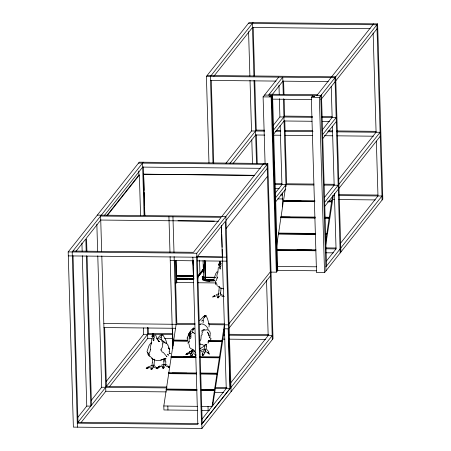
<?xml version="1.0" encoding="UTF-8"?>
<svg xmlns="http://www.w3.org/2000/svg" width="451" height="451" viewBox="0 0 451 451"><rect width="100%" height="100%" fill="white"/><g stroke="black" fill="none" stroke-linecap="round" stroke-linejoin="round"><path stroke-width="0.68" d="M153.03 335.138L153.041 334.383L153.284 335.55M219.614 263.469L219.631 262.713L219.874 263.88M169.52 351.684L169.559 349.519L169.001 348.307M220.105 263.068L219.975 261.913L219.558 262.364M153.064 334.016L153.227 333.52L153.487 334.022M219.654 262.347L219.975 261.913M161.559 336.976L161.469 339.034M189.149 337.686L189.127 341.497M209.901 337.365L210.16 335.24M219.519 266.806C219.648 270.048 220.917 269.76 220.409 266.902L219.62 266.902M165.731 363.455L165.838 361.493M152.934 335.347L153.227 335.127M219.524 263.677L219.817 263.457M190.356 332.658L190.153 331.959L189.899 333.03M151.964 365.941L152.342 362.412M218.549 294.272L218.932 290.743M189.42 334.619L189.206 334.349M168.009 354.125L167.964 354.717L168.364 354.678M204.134 316.213L205.064 315.345L205.002 316.219L205.543 316.292L205.989 315.469L207.55 318.874L209.157 324.455M169.356 349.666L169.418 348.803M165.494 361.302L165.726 358.207L166.036 358.376L165.714 358.573M152.382 362.221L152.686 358.212M218.972 290.551L219.276 286.543L219.242 286.864M151.31 343.741L151.745 338.853M217.895 272.071L218.329 267.189M163.747 363.438L164.203 358.855L164.53 358.697M154.507 359.859L154.033 364.549M221.097 288.195L220.624 292.879M210.149 334.603L210.29 333.165L209.709 331.299L208.232 330.104L207.003 329.658L205.842 330.138L203.694 329.427L201.332 331.169M206.242 348.217L206.53 345.754M152.878 336.04L152.788 336.863M219.462 264.376L219.372 265.194M163.91 361.476L164.203 358.855M204.269 348.296L204.517 346.058M208.988 327.037L209.241 324.765M153.954 364.493L153.78 365.998L153.515 365.8M220.37 294.328L220.545 292.829M206.011 346.261L206.254 344.299M192.227 352.152L192.335 351.374M204.45 350.218L204.551 349.435M192.289 349.531L192.087 351.306L190.942 354.193L191.855 352.034L189.95 356.391L190.367 357.598M203.44 320.311L203.063 323.012M189.132 333.695L189.245 333.024M196.98 390.295L166.233 389.974L166.165 389.67L166.261 389.033L197.008 389.348M196.647 373.941L168.697 373.653L168.629 373.343L168.725 372.706L196.675 373M195.616 357.581L171.155 357.327L171.092 357.023L171.188 356.386L195.644 356.64M187.593 341.148L173.618 341.007L173.556 340.697L173.652 340.06L187.627 340.206M197.741 410.314L163.933 409.965L163.814 405.979L176.138 324.32L174.125 256.625M201.169 390.335L214.445 390.476L214.479 389.529L201.202 389.393M200.137 373.975L216.908 374.15L216.942 373.208L200.171 373.033M199.81 357.626L219.372 357.829L219.406 356.882L199.838 356.679M208.559 341.368L221.836 341.503L221.869 340.561L209.292 340.432M224.356 324.821L212.032 406.481L201.09 406.368M276.643 246.302L278.532 233.082L315.565 233.466M278.532 233.082L278.594 233.387L280.996 216.756L315.232 217.111M290.14 217.156L281.058 217.061L283.454 200.436L314.899 200.757M283.521 200.74L285.94 184.696L275.488 197.893M325.583 242.024L326.744 233.579L325.351 233.567M326.744 233.579L326.812 233.889L329.207 217.258L325.019 217.213M325.081 217.517L329.275 217.562L331.671 200.932L328.875 200.904M330.341 201.225L331.739 201.236L332.562 195.768M228.488 328.847L224.474 328.802L212.742 405.584L212.646 402.399M325.825 244.51L333.323 195.401M189.161 336.294L189.313 335.381M164.716 366.578L164.609 367.199L163.206 368.366M152.951 334.732L153.165 333.841L153.622 334.845M153.205 365.547L153.351 367.12L153.949 366.967M165.015 364.312L165.19 365.885L165.72 365.479M219.536 263.063L219.581 262.262L220.082 262.691M189.533 334.715L189.29 334.292M153.03 338.571L153.819 338.571C154.332 341.249 153.109 341.914 152.928 338.475M194.11 328.384L193.473 329.337M217.94 272.122L216.841 275.228L217.23 278.098M190.57 336.576C191.523 336.198 190.638 339.772 189.798 338.273L189.64 337.354M193.141 351.481L193.242 351.081M205.363 349.548L206.073 348.589L208.937 352.107M219.66 263.66L219.862 263.322M205.34 350.337L205.555 350.793L204.342 353.855L202.657 355.67M152.974 334.033L153.385 333.582M152.974 367.819L151.48 369.6M219.558 296.149L218.07 297.931M152.207 336.965L152.59 335.972M153.081 334.659L153.374 333.323L153.752 334.665M219.671 262.989L219.964 261.659L220.342 263.001M189.685 332.776L189.916 332.393L190.192 332.793M152.675 336.666L152.562 337.286C153.267 338.098 154.056 335.149 153.611 334.924M152.9 335.741L153.143 335.065L152.703 335.121M192.481 354.683L191.619 356.611L190.525 357.62M189.24 335.561C188.574 338.989 191.1 333.746 190.547 332.917M152.06 367.108L152.246 366.601M189.048 333.616L187.154 338.002L187.503 339.721M217.996 295.738L218.65 294.131M214.473 277.557L215.679 273.763L217.202 271.626M204.483 317.752L205.058 316.337L205.989 315.469M204.534 316.613L202.764 320.565M204.292 349.373L202.138 354.452L202.499 355.653M208.993 341.446L208.018 343.239M167.659 354.587L167.789 354.289M163.149 366.167L163.854 364.56M214.253 278.368L213.588 279.885L214.09 280.888M201.777 321.242L202.268 320.154M159.987 337.771L160.353 336.959M164.316 342.354C162.529 341.215 163.769 342.005 162.631 342.585L163.014 343.91L162.304 343.797L162.399 347.022L160.906 349.875M190.096 332.443L190.153 331.959L190.232 332.528M199.517 341.757L200.937 339.276L201.208 335.29L202.149 334.721L201.952 332.99C203.429 331.857 202.195 330.019 204.568 330.081M204.636 352.738L205.78 350.326M192.306 355.134L193.445 352.75M162.202 335.414L162.461 334.868L163.02 335.121L164.767 338.239M153.267 333.982L153.374 333.323L153.425 334.067M219.851 262.313L219.964 261.659L220.015 262.397M203.254 266.969L203.288 266.896A2.12 0.462 -1.7 0 1 203.288 266.896M203.159 269.45L200.588 272.725M197.594 277.213L201.93 271.744L202.482 271.564L202.454 270.544L203.164 269.619A2.024 0.44 -1.7 0 0 203.04 269.456M197.848 276.44L203.362 269.275M203.564 276.66L203.531 276.734A2.193 0.479 -1.7 0 0 205.081 277.162L205.397 277.173L205.132 277.455A3.49 0.761 -1.7 0 1 202.245 276.66L203.598 276.621L203.068 260.588M191.816 331.626L192.182 330.882M161.92 335.273L160.855 337.371M193.434 330.104L194.46 328.153L193.699 328.503L193.479 327.832L192.921 328.683M192.611 329.523L193.214 328.384M219.389 264.776L219.152 265.616C220.015 266.338 220.201 263.908 220.409 263.266M219.643 263.17L220.178 262.837M207.798 342.089L208.813 340.635M162.969 366.562L162.507 367.616L163.042 368.36M217.681 277.636L216.875 278.306L216.593 280.144C214.975 281.165 214.766 283.64 216.221 284.908L217.376 284.942M185.868 354.61L186.635 353.449L189.42 352.338M190.001 331.722L191.5 329.67L193.812 328.582M146.163 368.642L146.631 367.948L147.832 367.52M157.974 367.407L158.442 366.708L159.643 366.285M212.754 296.972L213.357 296.194M191.382 333.999L191.872 333.374M151.226 367.796L150.73 368.85L151.322 369.6M217.816 296.132L217.314 297.181L217.906 297.931M150.617 343.296L149.089 345.432L146.998 351.555L147.5 352.558M151.339 343.679L150.251 346.892L150.645 349.767M194.218 351.171L194.528 350.754M153.492 367.125L153.723 366.826M220.077 295.456L220.308 295.157M199.708 320.599L203.767 316.224M208.976 162.941L206.406 76.388L249.042 22.55L377.622 23.88L382.82 199.088L324.551 272.669L316.517 272.59L311.314 97.377L311.929 96.604L314.64 96.452L312.069 96.424L312.735 95.584M68.18 251.912L139.241 162.18L267.815 163.51L273.018 338.718L201.958 428.45L73.378 427.12L68.18 251.912L196.754 253.242L267.815 163.51M253.062 22.589L210.425 76.433L212.99 162.817M143.255 162.219L72.199 251.951L77.397 427.159M213.859 76.23L252.47 27.472L370.209 28.689M76.01 251.269L85.82 238.883L86.192 251.534M100.799 219.97L86.53 237.987L86.925 251.337M104.485 215.307L142.663 167.101L260.402 168.319M106.78 215.561L138.885 175.022L138.767 171.036M107.259 215.567L139.365 175.027L138.885 175.022M144.782 215.696L143.61 174.165L254.341 175.309M265.081 163.724L263.096 96.88L278.735 77.138M268.537 95.127L282.749 77.177L283.267 94.513M272.415 94.36L282.867 81.163L328.289 81.631M270.978 272.116L276.333 272.173L271.136 96.965L271.773 96.153L269.365 96.131L271.919 95.973L272.556 95.167L277.754 270.375L277.117 271.186L271.919 95.973M225.928 163.285L251.523 130.965L250.017 80.25M229.942 163.324L256.253 130.108L254.787 80.808M103.871 323.502L195.007 324.517M233.116 163.454L255.661 134.984L264.771 135.08M272.945 125.756L279.913 116.956L279.372 98.69M170.286 260.498L193.113 260.802M273.481 130.198L284.643 116.104L284.141 99.237M273.599 134.184L284.051 120.981L312.002 121.268M316.754 95.623L330.966 77.679M331.677 76.783L373.603 23.841M221.875 216.407L263.796 163.465M324.551 272.669L319.353 97.461L377.622 23.88M320.892 99.648L335.104 81.704M335.815 80.802L377.03 28.757M175.14 282.952L176.482 282.963L176.82 282.535L176.178 260.768M68.298 255.892L196.873 257.222L225.297 221.328L230.264 388.576L215.065 388.418M226.007 220.432L267.223 168.386M226.244 228.398L267.46 176.352M77.809 417.395L86.761 406.086L82.302 255.706M91.35 400.296L101.684 387.246L97.782 255.835M106.301 381.416L143.61 334.304L143.424 327.978M176.719 279.248L187.915 279.321L176.753 279.208M176.228 275.922L193.378 276.097L193.479 271.677M176.454 275.809L193.609 275.984L193.456 278.645L193.383 276.266L193.806 275.815M193.659 278.65L193.812 275.989M148.17 327.826L148.34 333.447L77.279 423.179L197.82 424.425L192.859 257.183M203.215 266.845L203.283 266.727A2.227 0.485 -1.7 0 0 203.288 266.665M81.141 422.435L105.822 391.271L101.808 255.959M109.57 386.535L147.748 338.323L147.421 327.319M197.837 275.324L197.871 278.098A3.382 0.739 -1.7 0 1 197.769 278.194M197.623 276.469L199.742 273.796M197.814 276.407L202.065 271.034M197.797 277.218L202.313 271.784M197.871 277.929L197.876 277.917A3.36 0.733 -1.7 0 1 197.758 278.025M202.279 276.824L202.273 276.829A3.416 0.744 -1.7 0 0 202.623 277.303L203.88 277.173L203.858 279.569M202.352 279.248L202.347 279.259A3.416 0.744 -1.7 0 0 202.696 279.727L204.19 279.659A2.232 0.485 -1.7 0 0 205.154 279.767L205.476 279.772L205.211 280.054A3.563 0.778 -1.7 0 1 203.226 279.874L202.927 277.393L203.999 277.202L204.072 279.631M214.231 280.319L205.216 280.229A3.49 0.761 -1.7 0 1 202.33 279.434L202.392 279.378M214.986 277.557L205.374 277.455L205.115 260.982M322.132 130.147L332.15 117.497L331.231 86.581M214.343 280.167L205.453 280.054L205.38 277.63L215.212 277.444M222.343 257.126L222.174 249.324M205.453 280.054L205.605 277.348M275.392 192.904L281.926 184.651L280.178 125.84M322.668 134.59L336.164 117.542L321.664 117.39M322.786 138.57L336.283 121.522M275.166 202.431L285.765 189.048M192.43 330.357L193.518 328.988M324.573 197.29L334.157 185.192L332.41 126.381M338.34 179.915L376.083 132.25L373.135 32.946M223.583 329.923L224.474 328.802M324.675 202.285L338.177 185.237L324.376 185.09M338.887 184.335L380.103 132.295L336.835 131.844M270.296 271.919L228.758 323.959M324.793 206.265L338.295 189.217M339.005 188.321L380.221 136.275M229.198 327.945L270.414 275.899M276.333 272.173L276.976 271.367L271.773 96.153M326.468 261.005L336.051 248.907L334.4 193.389M340.229 243.625L377.972 195.965L376.348 141.152M202.014 419.131L226.244 388.531L221.407 225.506M230.861 382.707L268.17 335.589L266.524 280.077M325.853 266.896L381.991 196.005L338.729 195.559M229.627 335.194L272.19 335.634L201.518 424.464L229.942 388.57L228.167 328.841M153.013 334.569L153.582 334.574M219.603 262.905L220.257 262.927M157.489 338.571L159.891 335.702L161.514 334.862L162.067 335.11M199.934 324.596L200.391 324.055M154.603 335.583L154.969 335.256M221.187 263.914L221.559 263.593M168.527 355.63L168.206 355.473M205.447 344.564L203.683 346.447L199.449 349.164M204.094 316.36L205.064 315.345M157.732 368.23L156.976 368.371M219.287 263.452L219.722 263.378M190.175 332.15L190.469 331.981M190.018 337.027C191.337 336.7 191.41 334.681 190.034 334.507M219.953 262.166L220.426 262.319M153.363 333.836L153.836 333.988M204.968 280.669L206.039 280.843A6.111 1.336 -1.7 0 0 209.473 281.159L214.197 280.9M219.631 262.916L220.043 262.922M153.041 334.586L153.453 334.591M152.962 335.454L153.419 335.307M150.854 343.002L151.829 342.433M199.449 324.416C202.832 322.516 207.234 326.022 208.221 329.371M189.741 333.312L190.299 333.261M192.132 350.658L189.403 352.118L192.594 350.427L189.459 352.068M190.192 353.561L192.058 352.558M204.348 348.724L200.447 350.63M189.076 342.698L187.853 343.205L188.264 342.461L188.648 342.828L188.868 341.39L189.2 341.706M189.606 334.242L190.074 334.095M212.849 297L216.999 295.664M146.259 368.67L150.414 367.334M158.07 367.43L162.225 366.094M219.445 264.1L219.862 264.1M152.855 335.764L153.278 335.769M218.572 297.412L217.664 297.401M151.987 369.076L151.079 369.07M163.764 367.841L162.856 367.83M190.249 353.178L185.947 354.689M200.96 351.966L202.471 351.244M206.614 344.598L203.728 345.342L201.879 344.299L200.267 344.395L199.754 342.856M213.842 296.6L213.312 296.448M147.251 368.27L146.727 368.117M159.062 367.029L158.532 366.883M150.938 357.547C154.225 361.071 159.445 361.398 163.487 359.058M160.753 360.146L164.395 358.703M219.462 264.218L218.887 264.822L218.915 265.989M216.114 294.774L219 293.657M152.41 365.327L147.736 367.097M161.334 365.209L164.22 364.087M206.017 280.742L205.278 280.759M206.338 280.764L206.169 279.772M203.322 354.926L202.437 354.807M193.704 350.579L195.565 352.947M189.426 334.743L189.832 334.794M219.947 266.795C221.39 266.738 221.283 264.06 219.834 264.19M150.752 349.869L150.29 349.976L150.003 351.814C148.385 352.834 148.176 355.309 149.631 356.578L150.786 356.606M216.796 283.775L215.234 283.606M189.572 334.467L188.952 335.273L189.296 336.147M157.01 368.687L157.562 368.585M169.429 367.097L168.787 367.131M168.821 367.447L169.373 367.351M161.774 341.373L163.487 341.508L165.387 343.064L166.385 343.048L168.065 345.071L167.823 345.376L168.612 346.385L169.148 348.6M189.64 333.458L189.64 332.889L190.367 333.018M193.862 279.411L193.051 279.462A6.229 1.359 -1.7 0 1 189.961 279.597L187.881 279.366M169.243 353.398L170.422 353.37L169.892 353.454L169.007 351.78M223.476 296.566L221.024 295.704M153.718 359.255L154.704 359.261M248.332 23.446L376.912 24.777L382.11 199.985M207.116 75.492L335.696 76.822L340.894 252.03M206.406 76.388L334.986 77.719L340.184 252.932M210.544 80.413L276.035 81.09M269.247 94.231L317.465 94.727M264.523 95.082L320.774 95.668L325.972 270.876M263.096 96.88L271.136 96.965M311.314 97.377L319.353 97.461M272.675 99.152L311.472 99.553M284.643 116.104L312.594 116.392M321.676 116.488L332.161 116.595M279.913 116.956L312.582 117.294M322.482 121.381L329.472 121.454M256.253 130.108L264.664 130.192M276.576 130.316L280.781 130.362M284.987 130.401L312.317 130.689M328.435 130.852L332.641 130.897M336.846 130.942L376.095 131.348M251.523 130.965L264.652 131.1M275.166 131.207L280.77 131.264M284.976 131.309L313.011 131.596M327.725 131.748L332.629 131.799M273.881 135.176L280.888 135.249M285.094 135.289L312.425 135.571M324.342 135.695L332.748 135.785M336.953 135.824L373.4 136.202M138.53 163.076L267.105 164.406L272.308 339.614M143.553 174.238L254.285 175.383M274.89 183.675L281.931 183.749M313.907 184.081L286.65 183.799L284.784 120.783M324.387 184.188L334.168 184.29M274.879 184.577L313.89 184.983M274.997 188.563L279.225 188.608M338.735 194.652L377.983 195.058M280.561 194.956L282.664 194.979M333.12 195.497L334.524 195.514M277.872 198.908L282.783 198.959M332.539 199.472L334.642 199.494M338.848 199.539L375.288 199.917M286.317 200.768L300.992 200.92M283.358 201.073L314.804 201.394M328.08 201.535L331.575 201.569M283.425 201.377L314.871 201.704M327.449 201.834L331.643 201.873M97.315 215.121L225.889 216.452L231.092 391.66M280.894 217.393L315.136 217.748M324.923 217.85L329.112 217.895M280.962 217.703L315.204 218.053M324.985 218.154L329.179 218.199M178.015 220.77L214.349 221.142M100.742 220.043L218.487 221.261M307.943 233.691L315.632 233.77M278.436 233.719L315.469 234.103M325.25 234.204L326.648 234.216M278.498 234.024L315.537 234.407M325.318 234.509L326.716 234.526M325.577 247.892L336.063 247.999M325.566 248.8L336.051 248.907M276.767 249.414L315.897 249.815M297.096 249.927L311.771 250.079M277.371 250.057L315.801 250.457M277.433 250.361L315.863 250.762M325.684 252.78L333.374 252.859M72.91 251.055L193.451 252.301L221.165 217.303L100.624 216.057L101.678 251.737M196.546 256.788L222.399 257.053M197.188 256.867L226.363 257.166M197.307 260.847L226.481 261.152M277.636 266.394L316.433 266.795M277.754 270.375L316.551 270.78M202.454 270.386L203.858 270.403M202.223 271.214L203.632 271.231M199.562 274.727L199.945 273.796L199.539 260.126M176.448 275.64L193.603 275.815M193.626 276.102L193.417 270.577M176.228 276.091L193.383 276.266M205.6 277.173L215.212 277.275M205.38 277.63L214.992 277.731M176.527 278.188L193.676 278.363M176.595 278.357L193.913 278.493M176.302 278.47L193.919 278.662M176.38 278.639L193.71 278.819M205.673 279.772L213.915 279.862M213.825 279.986L205.222 279.896A1.99 0.434 -1.7 0 1 204.342 279.8M213.785 280.032L205.16 279.936M176.82 282.535L193.592 282.704M197.786 282.749L214.558 282.924M195.018 323.615L176.848 323.423L174.977 260.413M208.294 323.75L224.367 323.914M208.982 324.664L228.369 324.861M103.933 327.556L175.642 328.3M148.34 333.447L172.169 333.695M223.324 334.225L224.728 334.236M229.632 334.287L268.881 334.693M143.61 334.304L172.857 334.603M223.318 335.127L224.716 335.144M147.748 338.323L151.953 338.368M156.858 338.419L158.256 338.436M164.564 338.498L172.975 338.588M222.732 339.101L224.835 339.124M229.04 339.169L265.487 339.547M173.556 340.697L187.531 340.843M208.497 341.057L221.774 341.198M183.833 356.82L190.119 356.888M191.517 356.899L195.711 356.944M171.092 357.023L196.247 357.282M199.742 357.316L219.31 357.519M164.096 364.459L164.908 364.464M165.1 365.592L165.528 365.598M163.014 368.163L163.679 368.168M151.237 369.397L151.897 369.403M172.282 373.05L186.956 373.202M168.629 373.343L196.58 373.637M200.774 373.676L216.846 373.845M166.977 387.014L106.413 386.389L104.66 327.358M215.076 387.51L226.954 387.635M101.684 387.246L166.966 387.922M176.11 389.438L166.329 389.337L166.261 389.033M205.459 389.743L214.546 389.839L214.479 389.529M166.165 389.67L196.912 389.991M201.107 390.03L214.383 390.171M105.822 391.271L166.38 391.896M214.524 392.393L223.578 392.488M163.814 405.979L197.623 406.328M86.761 406.086L90.781 406.131L86.316 255.751M201.896 410.354L209.473 410.433M198.53 423.528L77.989 422.283L73.045 255.74M202.55 423.568L202.228 423.568L197.262 256.32L196.551 257.217L201.518 424.464M153.137 335.86C154.772 335.567 154.8 338.74 153.16 338.413M148.7 353.127L149.185 353.15M152.996 335.307L153.385 335.454M160.804 339.699L162.208 340.217M187.154 338.002L187.475 338.03M219.767 262.832L220.212 263.175M208.509 340.877L210.104 340.296L211.147 338.707L210.149 338.171L209.58 337.01M190.068 332.477L189.786 332.737M158.791 338.819L160.934 339.304M204.489 349.424L205.273 349.531M202.617 355.05L203.26 355.14M190.423 356.989L191.066 357.079M189.792 333.171L190.142 333.362M160.697 349.976L161.503 350.094L161.971 351.938L163.375 352.49L166.977 356.775L166.644 356.538M223.561 288.939L219.727 287.591L217.529 285.878M220.764 288.279L221.768 288.477M202.927 277.393L203.153 277.45A3.563 0.778 -1.7 0 0 205.137 277.624L205.402 277.342L205.081 277.337A2.232 0.485 -1.7 0 1 204.117 277.23L203.784 277.139A2.148 0.468 -1.7 0 1 203.542 276.97M206.197 280.815L206.214 280.815A5.914 1.291 -1.7 0 0 209.506 281.114M206.039 280.843L206.011 279.806M204.337 279.93L205.104 280.843L205.075 279.8M158.729 367.238L159.113 367.351M146.919 368.478L147.308 368.585M193.654 349.801L190.807 348.6L189.679 347.49L189.008 344.017M148.65 355.27L149.546 355.585M192.013 331.942L194.787 333.582M158.29 341.007L159.434 341.441L158.515 341.052L159.226 341.751L157.376 338.887M190.046 332.613L190.502 332.934M192.47 332.043L193.118 332.348L192.633 332.111M189.668 334.039L190.018 334.298M157.123 367.616L157.867 367.977L157.968 368.766M166.25 366.139L169.644 367.554M154.439 367.373L157.833 368.788M215.347 282.258L216.412 282.862M148.757 353.928L149.822 354.531M190.728 332.224L190.407 332.004M220.144 293.669L222.101 294.836M167.327 365.271L165.365 364.098L165.545 364.848M155.516 366.505L153.554 365.338L153.701 365.874M162.54 340.477L165.241 343.093M195.864 355.411L194.155 353.708M209.399 354.266L206.378 351.774M186.725 354.182L187.041 354.503M190.125 333.058L190.367 333.424M148.024 354.61L147.421 352.259M190.547 333.114L190.378 332.364M168.426 347.732L169.559 349.519L168.984 348.572M151.722 357.733L152.517 359.035M189.961 332.934L190.192 333.537M161.588 339.868L161.903 340.398M155.691 335.065L157.534 340.093L157.072 338.419M208.452 334.016L207.449 332.071L208.627 333.909L209.095 336.012L208.666 334.681M219.964 262.042L220.133 262.369M153.374 333.712L153.543 334.039M209.484 337.139L209.642 337.461M165.229 338.78L166.233 341.3L166.419 343.651M189.786 334.106L189.6 333.548L189.448 334.518M195.779 354.3L195.999 355.123M193.851 350.523L193.969 350.991M331.671 200.932L331.739 201.236M329.207 217.258L329.275 217.562M280.996 216.756L281.058 217.061M221.869 340.561L221.931 340.866M219.406 356.882L219.468 357.192M216.942 373.208L217.004 373.513M173.652 340.06L173.714 340.364M171.188 356.386L171.256 356.69M168.725 372.706L168.792 373.016M189.854 334.569L189.6 333.548L189.578 334.253M219.75 263.564L219.631 262.713L219.457 263.874M153.16 335.228L153.041 334.383L152.866 335.544M189.578 333.278L189.651 333.841M189.989 333.334L190.057 333.892M219.53 262.679L219.575 263.395M152.94 334.343L152.985 335.059M219.953 262.679L219.998 263.395M153.363 334.349L153.408 335.065M218.865 263.891L218.853 263.564M152.28 335.555L152.269 335.228M321.484 94.766L326.563 265.994M283.6 80.966L283.995 94.321M283.391 98.73L286.002 186.686M278.977 85.335L279.248 94.473M282.168 192.853L282.585 206.908M253.203 27.28L254.64 75.875M256.394 134.793L257.245 163.6M252.351 23.491L253.913 76.067M254.037 80.295L256.512 163.798M248.574 31.655L249.893 76.027M251.788 139.861L252.498 163.758M221.486 226.137L221.672 232.457M221.712 233.866L222.112 247.216M211.277 80.222L213.74 163.33M209.473 281.159L209.484 280.071A5.914 1.291 -1.7 0 1 206.738 279.874M204.963 260.966L205.526 280.077L205.222 280.071A1.99 0.434 -1.7 0 1 203.937 279.84M204.872 260.56L205.374 277.455M204.675 260.56L205.216 280.229M204.957 279.767L204.991 280.81M208.012 406.436L208.131 410.421M203.407 264.709L203.638 272.421M202.809 277.359L202.882 279.789M202.307 276.604L202.352 279.434M196.754 253.242L196.873 257.222M201.839 424.47L201.958 428.45M193.152 260.633L193.254 264.083M193.113 260.227L193.254 265.058M192.91 260.227L193.378 276.097M189.956 279.597L189.927 278.577A6.229 1.359 -1.7 0 0 192.267 278.504M175.817 260.498L176.482 282.963M172.947 216.807L174.001 252.413M172.558 328.266L173.083 345.832M168.928 216.768L169.988 252.368M170.112 256.585L172.84 348.64M167.834 406.024L167.952 410.004M143.395 166.864L143.655 175.569M143.694 176.978L144.089 190.328M144.151 192.436L144.551 205.786M144.591 207.195L144.844 215.623M142.544 163.115L144.106 215.696M139.365 175.027L140.577 215.781M96.847 224.215L97.658 251.619M87.071 256.258L91.491 405.235M81.924 243.061L82.172 251.495M205.16 279.936A2.193 0.479 -1.7 0 1 203.858 279.738M209.439 280.116A6.111 1.336 -1.7 0 1 206.034 279.812M204.839 280.454A5.852 1.274 -1.7 0 1 204.557 279.795M205.03 280.432A5.666 1.235 -1.7 0 1 204.754 279.795M193.09 278.481A6.438 1.404 -1.7 0 1 189.899 278.622L189.927 279.643A6.438 1.404 -1.7 0 0 193.124 279.502M202.381 270.042A5.688 1.24 -1.7 0 1 202.454 270.544M202.307 270.217A5.536 1.206 -1.7 0 1 202.251 270.544M202.178 270.904A5.716 1.246 -1.7 0 1 202.482 271.564M202.336 271.237A5.536 1.206 -1.7 0 1 202.279 271.564M188.98 334.146L188.924 333.746L188.98 334.146M152.083 336.215C152.01 337.094 151.869 335.318 152.083 336.215M218.673 264.545C218.6 265.425 218.459 263.649 218.673 264.545M163.115 366.697L163.115 367.678L162.676 367.345L163.115 366.697M202.809 353.454L202.634 354.858L202.302 354.232L202.809 353.454M152.072 367.943L151.575 368.918L152.269 368.597L152.072 367.943M218.656 296.279L218.166 297.254L218.859 296.927L218.656 296.279M191.331 355.489L190.677 356.831L191.444 356.352L191.331 355.489M187.937 353.246L187.379 353.962L186.443 354.052L187.937 353.246M148.182 367.227L147.674 367.853L146.733 368.033L148.182 367.227M214.766 295.557L214.264 296.183L213.317 296.363L214.766 295.557M159.987 365.987L159.485 366.612L158.538 366.793L159.987 365.987M224.057 296.476L223.149 296.273L222.845 295.642L224.057 296.476M169.283 366.905L168.37 366.702L168.071 366.071L169.283 366.905M157.472 368.14L156.559 367.943L156.26 367.311L157.472 368.14M209.089 353.522L208.215 353.189L208.001 352.366L209.089 353.522"/></g></svg>
